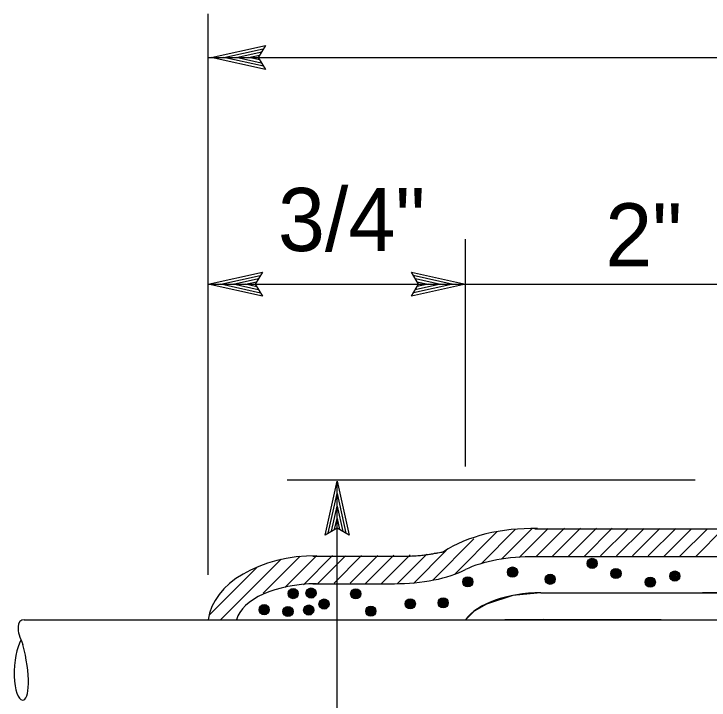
# Model space of a CAD drawing. Extents: x -893 to 867, y -474 to 712.
# Drawn here: x -468.5 to -391.4, y 237.3 to 313.4 of the extents above; entities that cross this region are included whole.
import ezdxf

# ---------------------------------------------------------------- set-up
doc = ezdxf.new("R2010")
doc.units = 0
doc.layers.add('es_DETAIL', color=7, linetype='Continuous')
doc.layers.add('es_DETAIL-anno', color=7, linetype='Continuous')

msp = doc.modelspace()

# ---------------------------------------------------------------- linework, layer by layer
at = {"layer": 'es_DETAIL'}
for p, q in [((-419.595, 251.307), (-414.884, 256.018)), ((-416.603, 252.532), (-412.885, 256.249)), ((-414.41, 252.956), (-411.012, 256.355)), ((-412.448, 253.15), (-409.229, 256.37)), ((-410.722, 256.312), (-392.133, 256.312)), ((-410.615, 253.216), (-407.446, 256.385)), ((-408.795, 253.268), (-405.664, 256.399)), ((-407.008, 253.287), (-403.904, 256.392)), ((-405.222, 253.306), (-402.144, 256.384)), ((-403.446, 253.314), (-400.383, 256.377)), ((-401.678, 253.314), (-398.623, 256.369)), ((-399.91, 253.314), (-396.863, 256.362)), ((-398.143, 253.314), (-395.102, 256.354)), ((-396.392, 253.297), (-393.349, 256.339)), ((-394.644, 253.278), (-391.633, 256.288)), ((-392.852, 253.302), (-389.846, 256.307)), ((-422.033, 250.637), (-417.472, 255.198)), ((-425.987, 250.219), (-422.703, 253.503)), ((-424.161, 250.277), (-420.534, 253.904)), ((-445.549, 246.239), (-438.835, 252.953)), ((-440.822, 249.198), (-436.738, 253.282)), ((-438.437, 249.815), (-434.917, 253.335)), ((-436.369, 250.116), (-433.134, 253.351)), ((-435.316, 253.287), (-426.286, 253.287)), ((-434.788, 250.256), (-431.719, 253.326)), ((-432.976, 250.3), (-429.925, 253.352)), ((-431.195, 250.313), (-428.131, 253.378)), ((-429.487, 250.254), (-426.336, 253.404)), ((-427.779, 250.194), (-424.527, 253.447)), ((-410.722, 253.239), (-392.133, 253.239)), ((-446.767, 246.789), (-441.493, 252.063)), ((-435.316, 250.239), (-426.286, 250.239)), ((-410.044, 249.233), (-392.133, 249.233)), ((-467.31, 246.239), (-386.987, 246.239)), ((-467.46, 243.516), (-467.457, 243.511))]:
    msp.add_line(p, q, dxfattribs=at)
msp.add_lwpolyline([(-379.487, 244.609), (-379.471, 244.007), (-374.987, 243.989), (-374.987, 249.4), (-375.02, 251.939), (-378.375, 251.317), (-381.024, 249.743), (-383.421, 249.453), (-386.571, 249.337), (-392.133, 249.234), (-398.219, 249.199), (-410.044, 249.233), (-413.156, 248.929), (-416.097, 247.975), (-417.464, 247.187), (-418.41, 246.239), (-409.727, 246.306), (-396.719, 246.264), (-386.987, 246.239)], close=True, dxfattribs=at)
for centre, radius in [((-404.373, 252.49), 0.564), ((-404.373, 252.49), 0.497), ((-404.373, 252.49), 0.429), ((-404.373, 252.49), 0.361), ((-404.373, 252.49), 0.294), ((-413.188, 251.528), 0.564), ((-413.188, 251.528), 0.497), ((-404.373, 252.49), 0.226), ((-404.373, 252.49), 0.158), ((-404.373, 252.49), 0.0677), ((-413.188, 251.528), 0.429), ((-413.188, 251.528), 0.361), ((-413.188, 251.528), 0.294), ((-413.188, 251.528), 0.226), ((-413.188, 251.528), 0.158), ((-413.188, 251.528), 0.0677), ((-409.021, 250.726), 0.564), ((-409.021, 250.726), 0.497), ((-401.729, 251.367), 0.564), ((-401.729, 251.367), 0.497), ((-401.729, 251.367), 0.429), ((-401.729, 251.367), 0.361), ((-401.729, 251.367), 0.294), ((-401.729, 251.367), 0.226), ((-401.729, 251.367), 0.158), ((-401.729, 251.367), 0.0677), ((-395.199, 251.087), 0.564), ((-395.199, 251.087), 0.497), ((-395.199, 251.087), 0.429), ((-395.199, 251.087), 0.361), ((-395.199, 251.087), 0.294), ((-395.199, 251.087), 0.226), ((-395.199, 251.087), 0.158), ((-418.156, 250.445), 0.564), ((-418.156, 250.445), 0.497), ((-418.156, 250.445), 0.429), ((-418.156, 250.445), 0.361), ((-418.156, 250.445), 0.294), ((-418.156, 250.445), 0.226), ((-418.156, 250.445), 0.158), ((-418.156, 250.445), 0.0677), ((-409.021, 250.726), 0.429), ((-409.021, 250.726), 0.361), ((-409.021, 250.726), 0.294), ((-409.021, 250.726), 0.226), ((-409.021, 250.726), 0.158), ((-409.021, 250.726), 0.0677), ((-397.924, 250.407), 0.564), ((-397.924, 250.407), 0.497), ((-397.924, 250.407), 0.429), ((-397.924, 250.407), 0.361), ((-397.924, 250.407), 0.294), ((-397.924, 250.407), 0.226), ((-397.924, 250.407), 0.158), ((-397.924, 250.407), 0.0677), ((-395.199, 251.087), 0.0677), ((-437.509, 249.138), 0.564), ((-435.524, 249.202), 0.564), ((-435.524, 249.202), 0.497), ((-430.576, 249.122), 0.564), ((-437.509, 249.138), 0.497), ((-437.509, 249.138), 0.429), ((-437.509, 249.138), 0.361), ((-437.509, 249.138), 0.294), ((-437.509, 249.138), 0.226), ((-437.509, 249.138), 0.158), ((-437.509, 249.138), 0.0677), ((-435.524, 249.202), 0.429), ((-435.524, 249.202), 0.361), ((-435.524, 249.202), 0.294), ((-435.524, 249.202), 0.226), ((-435.524, 249.202), 0.158), ((-435.524, 249.202), 0.0677), ((-430.576, 249.122), 0.497), ((-430.576, 249.122), 0.429), ((-430.576, 249.122), 0.361), ((-430.576, 249.122), 0.294), ((-430.576, 249.122), 0.226), ((-430.576, 249.122), 0.158), ((-430.576, 249.122), 0.0677), ((-434.084, 247.982), 0.564), ((-434.084, 247.982), 0.497), ((-434.084, 247.982), 0.429), ((-434.084, 247.982), 0.361), ((-434.084, 247.982), 0.294), ((-434.084, 247.982), 0.226), ((-434.084, 247.982), 0.158), ((-424.526, 247.999), 0.564), ((-424.526, 247.999), 0.497), ((-424.526, 247.999), 0.429), ((-424.526, 247.999), 0.361), ((-424.526, 247.999), 0.294), ((-424.526, 247.999), 0.226), ((-424.526, 247.999), 0.158), ((-420.88, 248.119), 0.564), ((-420.88, 248.119), 0.497), ((-420.88, 248.119), 0.429), ((-420.88, 248.119), 0.361), ((-420.88, 248.119), 0.294), ((-420.88, 248.119), 0.226), ((-420.88, 248.119), 0.158), ((-420.88, 248.119), 0.0677), ((-440.726, 247.358), 0.564), ((-440.726, 247.358), 0.497), ((-440.726, 247.358), 0.429), ((-440.726, 247.358), 0.361), ((-440.726, 247.358), 0.294), ((-440.726, 247.358), 0.226), ((-440.726, 247.358), 0.158), ((-440.726, 247.358), 0.0677), ((-438.082, 247.157), 0.564), ((-438.082, 247.157), 0.497), ((-438.082, 247.157), 0.429), ((-438.082, 247.157), 0.361), ((-438.082, 247.157), 0.294), ((-438.082, 247.157), 0.226), ((-435.787, 247.315), 0.564), ((-435.787, 247.315), 0.497), ((-435.787, 247.315), 0.429), ((-435.787, 247.315), 0.361), ((-435.787, 247.315), 0.294), ((-435.787, 247.315), 0.226), ((-435.787, 247.315), 0.158), ((-435.787, 247.315), 0.0677), ((-434.084, 247.982), 0.0677), ((-428.893, 247.197), 0.564), ((-428.893, 247.197), 0.497), ((-428.893, 247.197), 0.429), ((-428.893, 247.197), 0.361), ((-428.893, 247.197), 0.294), ((-428.893, 247.197), 0.226), ((-428.893, 247.197), 0.158), ((-424.526, 247.999), 0.0677), ((-438.082, 247.157), 0.158), ((-438.082, 247.157), 0.0677), ((-428.893, 247.197), 0.0677)]:
    msp.add_circle(centre, radius, dxfattribs=at)
for centre, major_axis, ratio, start_param, end_param in [((-411.779, 249.901), (11.888, 0.538), 0.540757, 1.432562, 2.412741), ((-435.222, 245.814), (11.732, 0.25), 0.640206, 1.527038, 3.051741), ((-411.779, 249.901), (8.765, 0.397), 0.377118, 1.432562, 2.412741), ((-425.34, 253.568), (8.765, 0.397), 0.377118, 4.587256, 5.605824), ((-435.222, 245.814), (8.628, 0.184), 0.510771, 1.527038, 3.003374), ((-391.502, 250.267), (12.507, 0.048), 0.082544, 4.661609, 5.705197), ((-410.328, 244.823), (8.628, 0.184), 0.510771, 1.527038, 2.77304), ((-465.992, 243.587), (1.684, -2.553), 0.426388, 2.861768, 4.467143), ((-467.307, 240.892), (0.213, 3.56), 0.307837, 0.532166, 3.151787), ((-468.753, 242.951), (1.34, -5.611), 0.241286, 6.214547, 7.896204)]:
    msp.add_ellipse(centre, major_axis=major_axis, ratio=ratio, start_param=start_param, end_param=end_param, dxfattribs=at)
for points in [[(-392.133, 256.312), (-388.784, 256.323), (-384.647, 256.631), (-381.667, 257.197), (-378.43, 258.277), (-376.76, 259.177), (-374.293, 259.537), (-371.475, 259.651)], [(-392.123, 253.239), (-388.665, 253.25), (-384.245, 253.58), (-380.891, 254.217), (-377.206, 255.446), (-375.78, 256.215), (-374.008, 256.473), (-371.591, 256.363)], [(-426.286, 253.287), (-423.808, 253.256), (-420.841, 253.781), (-420.841, 253.781), (-420.841, 253.781)]]:
    msp.add_open_spline(points, degree=2, dxfattribs=at)
at = {"layer": 'es_DETAIL-anno'}
for p, q in [((-446.921, 251.239), (-446.921, 313.425)), ((-446.586, 308.595), (-440.586, 309.925)), ((-440.586, 309.925), (-441.386, 308.595)), ((-440.586, 309.925), (-440.586, 309.925)), ((-445.195, 308.599), (-440.821, 309.566)), ((-443.824, 308.593), (-440.998, 309.219)), ((-446.921, 308.595), (-247.89, 308.595)), ((-440.586, 307.255), (-446.586, 308.595)), ((-446.586, 308.595), (-446.586, 308.595)), ((-440.803, 307.611), (-445.206, 308.595)), ((-441.037, 307.971), (-443.824, 308.593)), ((-442.442, 308.592), (-441.233, 308.86)), ((-441.213, 308.317), (-442.442, 308.592)), ((-441.386, 308.595), (-440.586, 307.255)), ((-440.586, 307.255), (-440.586, 307.255)), ((-418.41, 263.234), (-418.41, 288.452)), ((-446.921, 283.452), (-440.921, 284.782)), ((-445.53, 283.456), (-441.156, 284.423)), ((-440.921, 284.782), (-441.721, 283.452)), ((-440.921, 284.782), (-440.921, 284.782)), ((-423.61, 283.452), (-424.41, 284.792)), ((-424.41, 284.792), (-424.41, 284.792)), ((-424.41, 284.792), (-418.41, 283.452)), ((-424.193, 284.436), (-419.79, 283.452)), ((-444.158, 283.45), (-441.333, 284.076)), ((-442.777, 283.449), (-441.568, 283.717)), ((-423.959, 284.076), (-421.172, 283.454)), ((-423.783, 283.73), (-422.554, 283.455)), ((-446.921, 283.452), (-418.41, 283.452)), ((-440.921, 282.112), (-446.921, 283.452)), ((-446.921, 283.452), (-446.921, 283.452)), ((-441.138, 282.468), (-445.541, 283.451)), ((-441.371, 282.827), (-444.158, 283.45)), ((-441.547, 283.174), (-442.777, 283.449)), ((-441.721, 283.452), (-440.921, 282.112)), ((-418.41, 283.452), (-424.41, 282.122)), ((-424.41, 282.122), (-423.61, 283.452)), ((-419.801, 283.448), (-424.175, 282.481)), ((-421.172, 283.454), (-423.998, 282.828)), ((-422.554, 283.455), (-423.763, 283.187)), ((-418.41, 283.452), (-374.987, 283.452)), ((-418.41, 283.452), (-418.41, 283.452)), ((-440.921, 282.112), (-440.921, 282.112)), ((-424.41, 282.122), (-424.41, 282.122)), ((-438.17, 261.741), (-392.943, 261.741)), ((-433.978, 255.615), (-432.638, 261.615)), ((-432.638, 151.642), (-432.638, 261.615)), ((-432.638, 261.615), (-432.638, 261.615)), ((-432.638, 261.615), (-431.308, 255.615)), ((-433.622, 255.832), (-432.639, 260.235)), ((-432.635, 260.224), (-431.667, 255.85)), ((-433.263, 256.065), (-432.64, 258.852)), ((-432.64, 258.852), (-432.014, 256.027)), ((-432.916, 256.241), (-432.641, 257.471)), ((-432.641, 257.471), (-432.373, 256.262)), ((-432.638, 256.415), (-433.978, 255.615)), ((-431.308, 255.615), (-432.638, 256.415)), ((-433.978, 255.615), (-433.978, 255.615)), ((-431.308, 255.615), (-431.308, 255.615))]:
    msp.add_line(p, q, dxfattribs=at)

# ---------------------------------------------------------------- texts
for s, p in [('3/4"', (-439.194, 287.124)), ('2"', (-402.916, 285.42))]:
    msp.add_text(s, height=7, dxfattribs=at).set_placement(p)

doc.saveas('drawing.dxf')
